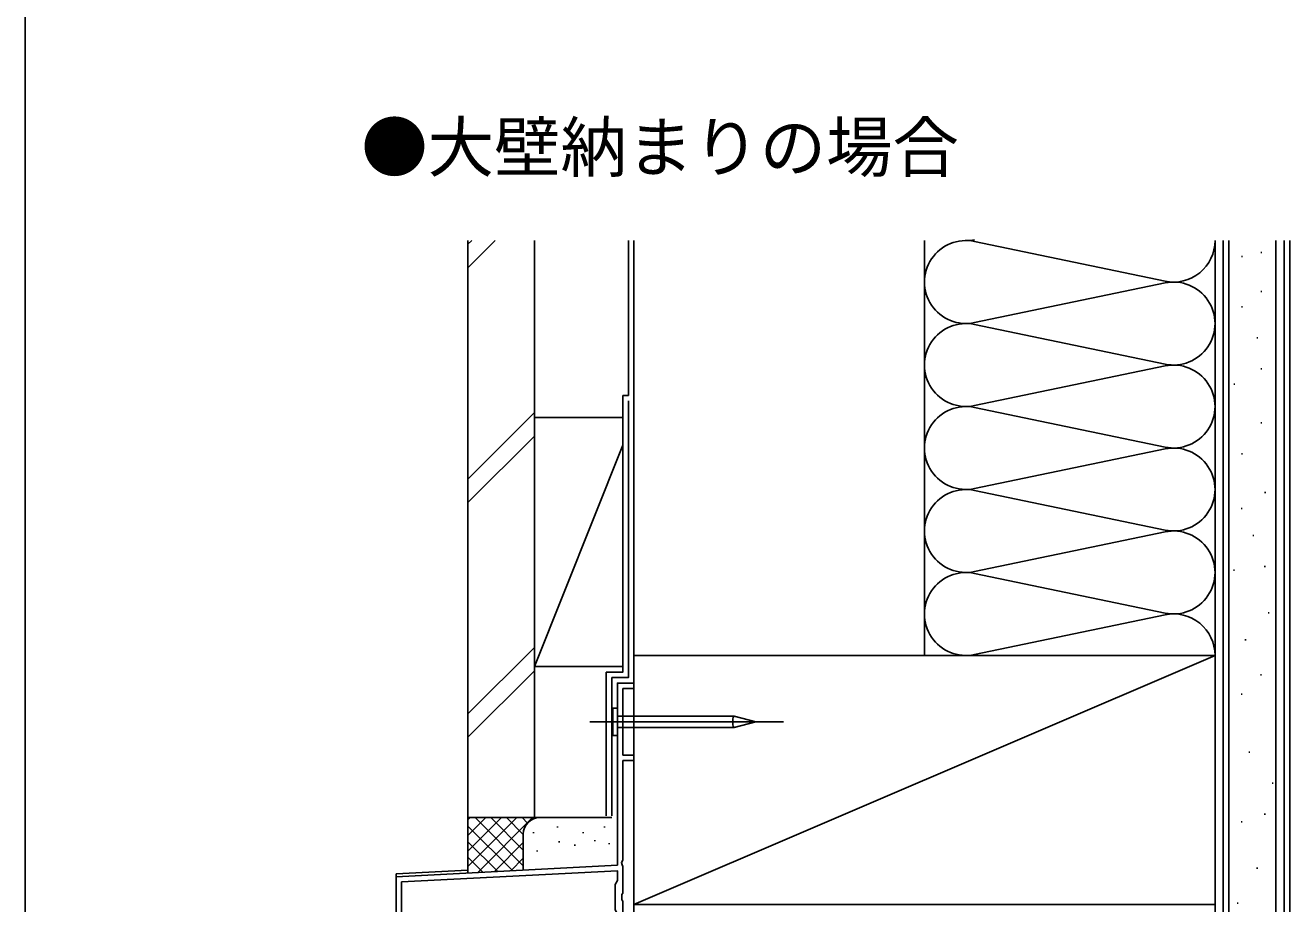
# Model space of a CAD drawing. Units: millimetres, scale not verified. Extents: x -525 to 525, y -782 to 777.
# Drawn here: x -525 to -296.5, y -156.5 to 2.3 of the extents above; entities that cross this region are included whole.
import ezdxf
from ezdxf.enums import TextEntityAlignment as Align

# ---------------------------------------------------------------- set-up
doc = ezdxf.new("R2010")
doc.units = ezdxf.units.MM
doc.header["$LTSCALE"] = 4
for name, color, linetype in [('0-1_USER1', 3, 'Continuous'), ('0-2_YKK_11', 7, 'Continuous'), ('0-3_YKK_12', 2, 'Continuous'), ('0-4_YKK_13', 4, 'Continuous'), ('0-7_YKK_ZWAK', 7, 'Continuous'), ('0-8_YSS_K', 3, 'Continuous'), ('0-9_YSS_KE', 3, 'Continuous')]:
    doc.layers.add(name, color=color, linetype=linetype)
doc.styles.add('ＭＳ ゴシック', font='')
doc.styles.get('ＭＳ ゴシック').set_extended_font_data('MS Gothic')

msp = doc.modelspace()

# ---------------------------------------------------------------- linework, layer by layer
at = {"layer": '0-2_YKK_11'}
for points in [[(-458, -166.64), (-458, -151.64), (-418, -149.544), (-418, -116.64), (-415, -116.64), (-415, -117.64), (-417, -117.64), (-417, -129.64), (-415, -129.64), (-415, -130.64), (-417, -130.64), (-417, -148.644), (-417.26, -149.094), (-417.15, -149.503), (-417, -149.763), (-417, -154.598), (-417.187, -154.876), (-417.187, -155.804), (-417, -156.082), (-417, -161.64)], [(-435.617, -171.64), (-431, -171.64), (-431, -170.14), (-426, -170.14), (-426, -171.64), (-418, -171.64), (-418, -158.34), (-418.4, -157.647), (-418.4, -153.033), (-418, -152.34), (-418, -150.545), (-457, -152.589), (-457, -160.64), (-444, -160.64), (-444, -167.04)]]:
    msp.add_lwpolyline(points, dxfattribs=at)
at = {"layer": '0-3_YKK_12'}
for p, q in [((-415, -116.64), (-418, -116.64)), ((-418, -149.044), (-418, -116.64)), ((-415, -116.64), (-415, -161.64)), ((-458, -151.14), (-445, -150.459)), ((-458, -151.14), (-458, -345.047))]:
    msp.add_line(p, q, dxfattribs=at)
at = {"layer": '0-4_YKK_13'}
for p, q in [((-418.822, -126.107), (-418.822, -121.172)), ((-418.822, -121.172), (-418, -121.172)), ((-418, -121.172), (-418, -126.107)), ((-396.919, -122.59), (-418, -122.59)), ((-393, -123.64), (-396.919, -122.59)), ((-423, -123.64), (-388, -123.64)), ((-418, -124.69), (-396.919, -124.69)), ((-397.057, -123.64), (-393, -123.64)), ((-393, -123.64), (-396.919, -124.69)), ((-418.822, -126.107), (-418, -126.107))]:
    msp.add_line(p, q, dxfattribs=at)
for centre, start, end in [((-396.089, -123.233), 142.21414, 202.78586), ((-396.089, -124.047), 157.21414, 217.78586)]:
    msp.add_arc(centre, 1.05, start, end, dxfattribs=at)
at = {"layer": '0-7_YKK_ZWAK'}
msp.add_line((-525, 747.5), (-525, -782.5), dxfattribs=at)
at = {"layer": '0-8_YSS_K'}
for p, q in [((-445, -41.564), (-440.076, -36.64)), ((-445, -37.321), (-444.319, -36.64)), ((-415, -111.64), (-415, -36.64)), ((-362.5, -36.64), (-362.5, -111.64)), ((-319.032, -43.982), (-353.468, -36.798)), ((-310, -111.64), (-310, -36.64)), ((-308.5, -171.64), (-308.5, -36.64)), ((-301.732, -38.827), (-301.532, -38.827)), ((-299, -171.64), (-299, -36.64)), ((-296.5, -171.64), (-296.5, -36.64)), ((-305.229, -39.526), (-305.029, -39.526)), ((-353.468, -51.482), (-319.032, -44.298)), ((-301.732, -45.821), (-301.532, -45.821)), ((-305.229, -48.618), (-305.029, -48.618)), ((-319.032, -58.982), (-353.468, -51.798)), ((-302.431, -54.213), (-302.231, -54.213)), ((-353.468, -66.482), (-319.032, -59.298)), ((-301.732, -59.808), (-301.532, -59.808)), ((-306.628, -62.605), (-306.428, -62.605)), ((-445, -79.747), (-433, -67.747)), ((-319.032, -73.982), (-353.468, -66.798)), ((-433, -68.64), (-417, -68.64)), ((-433, -68.64), (-433, -113.64)), ((-415, -113.64), (-415, -68.64)), ((-301.732, -69.599), (-301.532, -69.599)), ((-445, -83.99), (-433, -71.99)), ((-417, -73.64), (-433, -113.64)), ((-353.468, -81.482), (-319.032, -74.298)), ((-305.229, -75.194), (-305.029, -75.194)), ((-319.032, -88.982), (-353.468, -81.798)), ((-301.033, -82.187), (-300.833, -82.187)), ((-305.287, -85.057), (-305.087, -85.057)), ((-353.468, -96.482), (-319.032, -89.298)), ((-303.189, -89.952), (-302.989, -89.952)), ((-301.091, -95.547), (-300.891, -95.547)), ((-319.032, -103.982), (-353.468, -96.798)), ((-306.686, -96.246), (-306.486, -96.246)), ((-353.468, -111.482), (-319.032, -104.298)), ((-300.392, -103.939), (-300.192, -103.939)), ((-304.588, -108.835), (-304.388, -108.835)), ((-433, -110.174), (-445, -122.174)), ((-415, -156.64), (-310, -111.64)), ((-433, -113.64), (-417, -113.64)), ((-445, -126.416), (-433, -114.416)), ((-301.79, -115.129), (-301.59, -115.129)), ((-305.287, -118.626), (-305.087, -118.626)), ((-303.888, -129.116), (-303.688, -129.116)), ((-299.692, -134.711), (-299.492, -134.711)), ((-445, -140.959), (-445, -150.959)), ((-432, -140.959), (-445, -140.959)), ((-445, -149.817), (-436.142, -140.959)), ((-445, -146.988), (-438.971, -140.959)), ((-445, -144.16), (-441.799, -140.959)), ((-445, -141.331), (-444.627, -140.959)), ((-443.686, -140.959), (-435, -149.645)), ((-443.22, -150.865), (-433.314, -140.959)), ((-440.858, -140.959), (-435, -146.817)), ((-438.029, -140.959), (-435, -143.988)), ((-435.201, -140.959), (-434.219, -141.94)), ((-432.373, -140.959), (-432.352, -140.979)), ((-419, -140.959), (-432, -140.959)), ((-301.091, -140.306), (-300.891, -140.306)), ((-445, -142.473), (-436.937, -150.536)), ((-433.172, -143.764), (-433.172, -143.564)), ((-428.833, -142.762), (-428.833, -142.562)), ((-424.159, -143.764), (-424.159, -143.564)), ((-420.318, -142.762), (-420.318, -142.562)), ((-305.287, -141.705), (-305.087, -141.705)), ((-445, -145.302), (-439.625, -150.677)), ((-440.236, -150.709), (-435, -145.473)), ((-435, -143.959), (-435, -150.435)), ((-428.499, -145.433), (-428.499, -145.233)), ((-425.706, -146.036), (-425.706, -145.836)), ((-422.062, -145.217), (-422.062, -145.017)), ((-419.486, -145.766), (-419.486, -145.567)), ((-415, -143.959), (-415, -145.669)), ((-445, -148.13), (-442.312, -150.818)), ((-437.251, -150.553), (-435, -148.302)), ((-432.505, -147.102), (-432.505, -146.902)), ((-302.49, -150.097), (-302.29, -150.097)), ((-305.987, -156.391), (-305.787, -156.391))]:
    msp.add_line(p, q, dxfattribs=at)
for centre, radius, start, end in [((-355, -29.14), 7.5, 270, 281.78353), ((-355, -44.14), 7.5, 78.21646, 281.78353), ((-317.5, -36.64), 7.5, 258.21646, 0.00003), ((-317.5, -51.64), 7.5, 258.21646, 101.78353), ((-355, -59.14), 7.5, 78.21646, 281.78353), ((-317.5, -66.64), 7.5, 258.21646, 101.78353), ((-355, -74.14), 7.5, 78.21646, 281.78353), ((-317.5, -81.64), 7.5, 258.21646, 101.78353), ((-355, -89.14), 7.5, 78.21646, 281.78353), ((-317.5, -96.64), 7.5, 258.21646, 101.78353), ((-355, -104.14), 7.5, 78.21646, 281.78353), ((-317.5, -111.64), 7.5, 360, 101.78353), ((-432, -143.959), 3, 90, 180)]:
    msp.add_arc(centre, radius, start, end, dxfattribs=at)
at = {"layer": '0-9_YSS_KE'}
for p, q in [((-445, -36.64), (-445, -140.959)), ((-433, -36.64), (-433, -140.959)), ((-416, -64.64), (-416, -36.64)), ((-310, -36.64), (-310, -171.64)), ((-307.5, -171.64), (-307.5, -36.64)), ((-297.5, -36.64), (-297.5, -171.64)), ((-417, -64.64), (-416, -64.64)), ((-420, -114.64), (-420, -140.64)), ((-419, -115.64), (-419, -140.64)), ((-433, -140.959), (-445, -140.959))]:
    msp.add_line(p, q, dxfattribs=at)
for points in [[(-420, -114.64), (-417, -114.64), (-417, -64.64)], [(-419, -115.64), (-416, -115.64), (-416, -65.64)]]:
    msp.add_lwpolyline(points, dxfattribs=at)
msp.add_lwpolyline([(-310, -156.64), (-310, -111.64), (-415, -111.64), (-415, -156.64)], close=True, dxfattribs=at)

# ---------------------------------------------------------------- texts
at = {"layer": '0-1_USER1', "style": 'ＭＳ ゴシック'}
msp.add_text('●大壁納まりの場合', height=8.798, dxfattribs=at).set_placement((-464.288, -26.8), align=Align.BOTTOM_LEFT)

doc.saveas('drawing.dxf')
